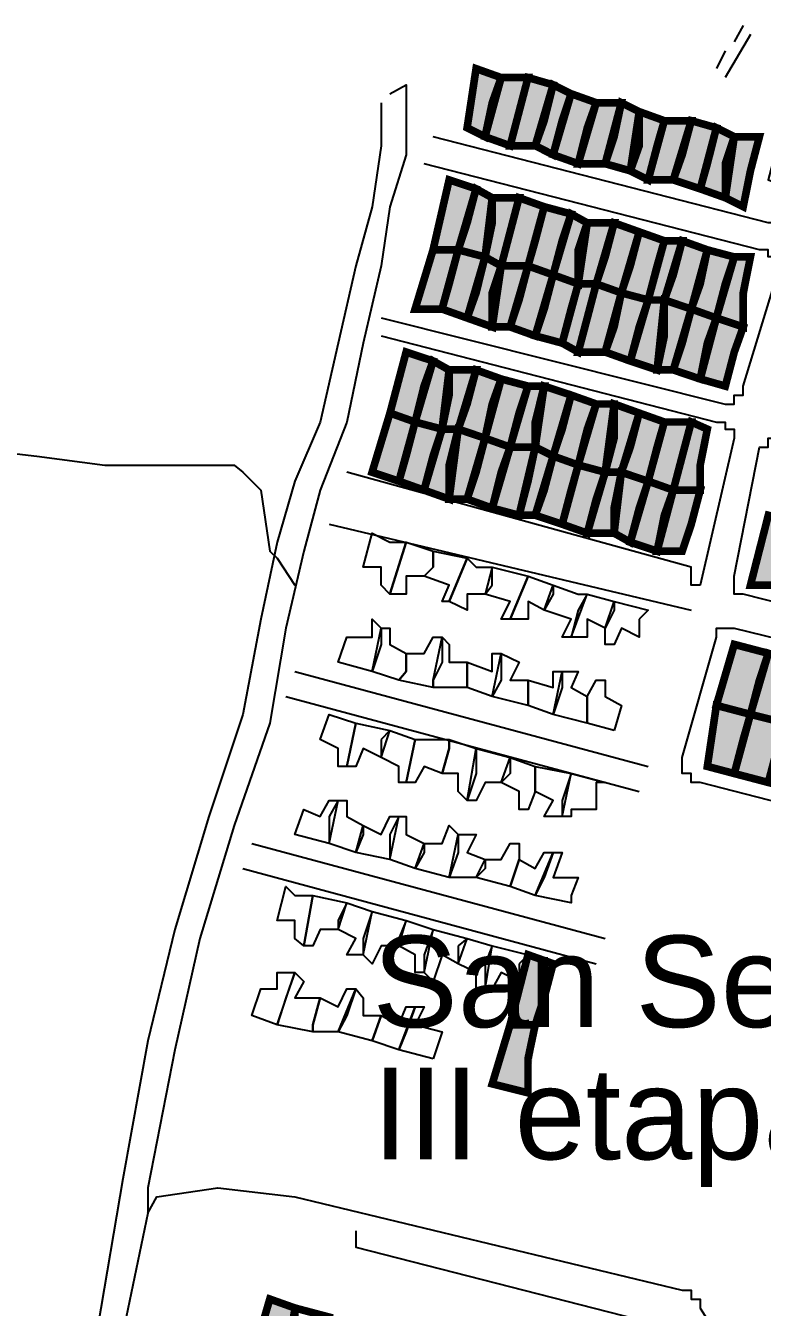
# Model space of a CAD drawing. Header units: millimetres. Extents: x -3588 to 75209, y -3737 to 38254.
# Drawn here: x 28039 to 28155, y 6446 to 6647.7 of the extents above; entities that cross this region are included whole.
import ezdxf

# ---------------------------------------------------------------- set-up
doc = ezdxf.new("R2010")
doc.units = ezdxf.units.MM
for name, color, linetype in [('H', 250, 'Continuous'), ('P', 253, 'Continuous'), ('T', 7, 'Continuous')]:
    doc.layers.add(name, color=color, linetype=linetype)

msp = doc.modelspace()

# ---------------------------------------------------------------- hatches: boundary and pattern name
at = {"layer": 'H', "linetype": 'Continuous'}
for points in [[(28114.169, 6639.563), (28111.336, 6629.961), (28108.519, 6631.369), (28109.928, 6640.971), (28114.169, 6639.563), (28114.169, 6639.563)], [(28118.106, 6639.563), (28115.289, 6628.841), (28111.336, 6629.961), (28114.169, 6639.563), (28118.106, 6639.563), (28118.106, 6639.563)], [(28122.059, 6638.155), (28119.53, 6628.841), (28115.289, 6628.841), (28118.106, 6639.563), (28122.059, 6638.155), (28122.059, 6638.155)], [(28124.891, 6636.73), (28122.059, 6627.416), (28119.53, 6628.841), (28122.059, 6638.155), (28124.891, 6636.73), (28124.891, 6636.73)], [(28128.844, 6635.61), (28126.3, 6626.008), (28122.059, 6627.416), (28124.891, 6636.73), (28128.844, 6635.61), (28128.844, 6635.61)], [(28133.069, 6635.61), (28130.253, 6626.008), (28126.3, 6626.008), (28128.844, 6635.61), (28133.069, 6635.61), (28133.069, 6635.61)], [(28135.614, 6634.202), (28134.493, 6624.6), (28130.253, 6626.008), (28133.069, 6635.61), (28135.614, 6634.202), (28135.614, 6634.202)], [(28139.855, 6632.777), (28137.022, 6623.191), (28134.493, 6624.6), (28135.614, 6634.202), (28139.855, 6632.777), (28139.855, 6632.777)], [(28143.808, 6632.777), (28141.263, 6623.191), (28137.022, 6623.191), (28139.855, 6632.777), (28143.808, 6632.777), (28143.808, 6632.777)], [(28148.033, 6631.369), (28145.216, 6622.055), (28141.263, 6623.191), (28143.808, 6632.777), (28148.033, 6631.369), (28148.033, 6631.369)], [(28150.577, 6629.961), (28149.169, 6620.647), (28145.216, 6622.055), (28148.033, 6631.369), (28150.577, 6629.961), (28150.577, 6629.961)], [(28154.818, 6629.961), (28151.986, 6619.238), (28149.169, 6620.647), (28150.577, 6629.961), (28154.818, 6629.961), (28154.818, 6629.961)], [(28109.928, 6622.055), (28107.383, 6612.453), (28103.158, 6612.453), (28105.975, 6623.191), (28109.928, 6622.055), (28109.928, 6622.055)], [(28112.744, 6620.647), (28111.336, 6611.044), (28107.383, 6612.453), (28109.928, 6622.055), (28112.744, 6620.647), (28112.744, 6620.647)], [(28116.697, 6620.647), (28114.169, 6609.636), (28111.336, 6611.044), (28112.744, 6620.647), (28116.697, 6620.647), (28116.697, 6620.647)], [(28120.938, 6619.238), (28118.106, 6609.636), (28114.169, 6609.636), (28116.697, 6620.647), (28120.938, 6619.238), (28120.938, 6619.238)], [(28124.891, 6617.83), (28122.059, 6608.516), (28118.106, 6609.636), (28120.938, 6619.238), (28124.891, 6617.83), (28124.891, 6617.83)], [(28127.708, 6616.406), (28126.3, 6607.092), (28122.059, 6608.516), (28124.891, 6617.83), (28127.708, 6616.406), (28127.708, 6616.406)], [(28131.661, 6616.406), (28128.844, 6607.092), (28126.3, 6607.092), (28127.708, 6616.406), (28131.661, 6616.406), (28131.661, 6616.406)], [(28135.614, 6615.285), (28133.069, 6605.683), (28128.844, 6607.092), (28131.661, 6616.406), (28135.614, 6615.285), (28135.614, 6615.285)], [(28139.855, 6613.877), (28137.022, 6604.275), (28133.069, 6605.683), (28135.614, 6615.285), (28139.855, 6613.877), (28139.855, 6613.877)], [(28142.383, 6613.877), (28139.855, 6604.275), (28137.022, 6604.275), (28139.855, 6613.877), (28142.383, 6613.877), (28142.383, 6613.877)], [(28146.624, 6612.453), (28143.808, 6602.867), (28139.855, 6604.275), (28142.383, 6613.877), (28146.624, 6612.453), (28146.624, 6612.453)], [(28107.383, 6612.453), (28104.567, 6602.867), (28100.614, 6602.867), (28103.158, 6612.453), (28107.383, 6612.453), (28107.383, 6612.453)], [(28111.336, 6611.044), (28108.519, 6601.73), (28104.567, 6602.867), (28107.383, 6612.453), (28111.336, 6611.044), (28111.336, 6611.044)], [(28114.169, 6609.636), (28112.744, 6600.322), (28108.519, 6601.73), (28111.336, 6611.044), (28114.169, 6609.636), (28114.169, 6609.636)], [(28150.577, 6611.044), (28148.033, 6601.73), (28143.808, 6602.867), (28146.624, 6612.453), (28150.577, 6611.044), (28150.577, 6611.044)], [(28153.394, 6611.044), (28151.986, 6600.322), (28148.033, 6601.73), (28150.577, 6611.044), (28153.394, 6611.044), (28153.394, 6611.044)], [(28118.106, 6609.636), (28115.289, 6600.322), (28112.744, 6600.322), (28114.169, 6609.636), (28118.106, 6609.636), (28118.106, 6609.636)], [(28122.059, 6608.516), (28119.53, 6598.914), (28115.289, 6600.322), (28118.106, 6609.636), (28122.059, 6608.516), (28122.059, 6608.516)], [(28126.3, 6607.092), (28123.483, 6597.505), (28119.53, 6598.914), (28122.059, 6608.516), (28126.3, 6607.092), (28126.3, 6607.092)], [(28128.844, 6607.092), (28126.3, 6596.081), (28123.483, 6597.505), (28126.3, 6607.092), (28128.844, 6607.092), (28128.844, 6607.092)], [(28133.069, 6605.683), (28130.253, 6596.081), (28126.3, 6596.081), (28128.844, 6607.092), (28133.069, 6605.683), (28133.069, 6605.683)], [(28137.022, 6604.275), (28134.493, 6594.961), (28130.253, 6596.081), (28133.069, 6605.683), (28137.022, 6604.275), (28137.022, 6604.275)], [(28139.855, 6604.275), (28138.43, 6593.552), (28134.493, 6594.961), (28137.022, 6604.275), (28139.855, 6604.275), (28139.855, 6604.275)], [(28143.808, 6602.867), (28141.263, 6593.552), (28138.43, 6593.552), (28139.855, 6604.275), (28143.808, 6602.867), (28143.808, 6602.867)], [(28148.033, 6601.73), (28145.216, 6592.128), (28141.263, 6593.552), (28143.808, 6602.867), (28148.033, 6601.73), (28148.033, 6601.73)], [(28151.986, 6600.322), (28149.169, 6590.72), (28145.216, 6592.128), (28148.033, 6601.73), (28151.986, 6600.322), (28151.986, 6600.322)], [(28103.158, 6594.961), (28100.614, 6585.358), (28096.373, 6586.767), (28099.205, 6596.081), (28103.158, 6594.961), (28103.158, 6594.961)], [(28105.975, 6593.552), (28104.567, 6583.95), (28100.614, 6585.358), (28103.158, 6594.961), (28105.975, 6593.552), (28105.975, 6593.552)], [(28109.928, 6593.552), (28107.383, 6583.95), (28104.567, 6583.95), (28105.975, 6593.552), (28109.928, 6593.552), (28109.928, 6593.552)], [(28114.169, 6592.128), (28111.336, 6582.542), (28107.383, 6583.95), (28109.928, 6593.552), (28114.169, 6592.128), (28114.169, 6592.128)], [(28118.106, 6590.72), (28115.289, 6581.406), (28111.336, 6582.542), (28114.169, 6592.128), (28118.106, 6590.72), (28118.106, 6590.72)], [(28120.938, 6590.72), (28119.53, 6581.406), (28115.289, 6581.406), (28118.106, 6590.72), (28120.938, 6590.72), (28120.938, 6590.72)], [(28124.891, 6589.311), (28122.059, 6579.997), (28119.53, 6581.406), (28120.938, 6590.72), (28124.891, 6589.311), (28124.891, 6589.311)], [(28128.844, 6588.191), (28126.3, 6578.589), (28122.059, 6579.997), (28124.891, 6589.311), (28128.844, 6588.191), (28128.844, 6588.191)], [(28100.614, 6585.358), (28097.781, 6575.756), (28093.844, 6577.181), (28096.373, 6586.767), (28100.614, 6585.358), (28100.614, 6585.358)], [(28131.661, 6588.191), (28130.253, 6577.181), (28126.3, 6578.589), (28128.844, 6588.191), (28131.661, 6588.191), (28131.661, 6588.191)], [(28135.614, 6586.767), (28133.069, 6577.181), (28130.253, 6577.181), (28131.661, 6588.191), (28135.614, 6586.767), (28135.614, 6586.767)], [(28139.855, 6585.358), (28137.022, 6575.756), (28133.069, 6577.181), (28135.614, 6586.767), (28139.855, 6585.358), (28139.855, 6585.358)], [(28104.567, 6583.95), (28101.734, 6574.636), (28097.781, 6575.756), (28100.614, 6585.358), (28104.567, 6583.95), (28104.567, 6583.95)], [(28143.808, 6585.358), (28141.263, 6574.636), (28137.022, 6575.756), (28139.855, 6585.358), (28143.808, 6585.358), (28143.808, 6585.358)], [(28146.624, 6583.95), (28145.216, 6574.636), (28141.263, 6574.636), (28143.808, 6585.358), (28146.624, 6583.95), (28146.624, 6583.95)], [(28107.383, 6583.95), (28105.975, 6573.228), (28101.734, 6574.636), (28104.567, 6583.95), (28107.383, 6583.95), (28107.383, 6583.95)], [(28111.336, 6582.542), (28108.519, 6573.228), (28105.975, 6573.228), (28107.383, 6583.95), (28111.336, 6582.542), (28111.336, 6582.542)], [(28115.289, 6581.406), (28112.744, 6571.803), (28108.519, 6573.228), (28111.336, 6582.542), (28115.289, 6581.406), (28115.289, 6581.406)], [(28119.53, 6581.406), (28116.697, 6570.395), (28112.744, 6571.803), (28115.289, 6581.406), (28119.53, 6581.406), (28119.53, 6581.406)], [(28122.059, 6579.997), (28119.53, 6570.395), (28116.697, 6570.395), (28119.53, 6581.406), (28122.059, 6579.997), (28122.059, 6579.997)], [(28126.3, 6578.589), (28123.483, 6568.987), (28119.53, 6570.395), (28122.059, 6579.997), (28126.3, 6578.589), (28126.3, 6578.589)], [(28130.253, 6577.181), (28127.708, 6567.866), (28123.483, 6568.987), (28126.3, 6578.589), (28130.253, 6577.181), (28130.253, 6577.181)], [(28133.069, 6577.181), (28131.661, 6567.866), (28127.708, 6567.866), (28130.253, 6577.181), (28133.069, 6577.181), (28133.069, 6577.181)], [(28137.022, 6575.756), (28134.493, 6566.442), (28131.661, 6567.866), (28133.069, 6577.181), (28137.022, 6575.756), (28137.022, 6575.756)], [(28141.263, 6574.636), (28138.43, 6565.034), (28134.493, 6566.442), (28137.022, 6575.756), (28141.263, 6574.636), (28141.263, 6574.636)], [(28145.216, 6574.636), (28142.383, 6565.034), (28138.43, 6565.034), (28141.263, 6574.636), (28145.216, 6574.636), (28145.216, 6574.636)], [(28161.588, 6568.987), (28158.755, 6559.673), (28153.394, 6559.673), (28155.938, 6570.395), (28161.588, 6568.987), (28161.588, 6568.987)], [(28155.938, 6548.662), (28153.394, 6539.348), (28148.033, 6540.756), (28150.577, 6550.07), (28155.938, 6548.662), (28155.938, 6548.662)], [(28160.179, 6547.542), (28158.755, 6537.939), (28153.394, 6539.348), (28155.938, 6548.662), (28160.179, 6547.542), (28160.179, 6547.542)], [(28153.394, 6539.348), (28150.577, 6529.746), (28146.624, 6531.154), (28148.033, 6540.756), (28153.394, 6539.348), (28153.394, 6539.348)], [(28158.755, 6537.939), (28155.938, 6528.337), (28150.577, 6529.746), (28153.394, 6539.348), (28158.755, 6537.939), (28158.755, 6537.939)], [(28122.059, 6500.107), (28119.53, 6490.504), (28115.289, 6490.504), (28118.106, 6501.243), (28122.059, 6500.107), (28122.059, 6500.107)], [(28119.53, 6490.504), (28118.106, 6479.782), (28112.744, 6480.918), (28115.289, 6490.504), (28119.53, 6490.504), (28119.53, 6490.504)], [(28081.409, 6445.918), (28080.289, 6436.316), (28074.64, 6437.724), (28077.456, 6447.038), (28081.409, 6445.918), (28081.409, 6445.918)]]:
    msp.add_hatch(color=256, dxfattribs=at).paths.add_polyline_path(points)

# ---------------------------------------------------------------- linework, layer by layer
at = {"layer": 'P'}
for points in [[(28151.986, 6647.741), (28150.577, 6645.212)], [(28153.122, 6646.333), (28149.169, 6639.563)], [(28149.169, 6643.788), (28147.761, 6640.971)], [(28096.373, 6637.018), (28098.917, 6638.427), (28098.917, 6634.202), (28098.917, 6627.416), (28096.373, 6619.238), (28094.964, 6609.924), (28092.148, 6597.777), (28089.603, 6585.358), (28085.362, 6574.636), (28082.834, 6565.034), (28080.001, 6552.903), (28077.456, 6537.939), (28071.823, 6521.84), (28066.462, 6504.06), (28062.509, 6486.568), (28058.268, 6464.819), (28058.268, 6460.866)], [(28094.964, 6635.61), (28094.964, 6634.202), (28094.964, 6628.841), (28093.556, 6619.238), (28091.011, 6609.924), (28088.195, 6597.777), (28085.362, 6585.358), (28081.409, 6576.044), (28078.593, 6566.442), (28076.048, 6554.311), (28073.231, 6539.348), (28067.87, 6523.264), (28062.509, 6505.468), (28058.268, 6487.976), (28054.315, 6466.243), (28050.362, 6443.085), (28046.137, 6427.002), (28046.137, 6425.593)], [(28157.347, 6628.841), (28155.938, 6623.463), (28159.891, 6622.055), (28159.891, 6619.238), (28159.891, 6618.102), (28158.755, 6618.102), (28158.755, 6616.694), (28157.347, 6616.694), (28155.938, 6616.694), (28103.158, 6630.249)], [(28094.964, 6601.73), (28149.169, 6588.191), (28150.577, 6588.191), (28150.577, 6589.599), (28151.986, 6589.599), (28151.986, 6591.008), (28157.347, 6608.516), (28157.347, 6609.924), (28157.347, 6611.333), (28155.938, 6611.333), (28155.938, 6612.453), (28154.53, 6612.453), (28101.734, 6626.008)], [(28094.964, 6598.914), (28147.761, 6585.358), (28149.169, 6585.358), (28149.169, 6584.238), (28150.577, 6584.238), (28150.577, 6582.814), (28145.216, 6559.673), (28143.808, 6559.673), (28143.808, 6561.081), (28143.808, 6562.489), (28089.603, 6577.453)], [(28264.332, 6530.034), (28262.923, 6530.034), (28151.986, 6558.264), (28150.577, 6558.264), (28150.577, 6559.673), (28150.577, 6561.081), (28154.53, 6581.406), (28155.938, 6581.406), (28155.938, 6582.814), (28157.347, 6582.814), (28158.755, 6582.814), (28269.709, 6555.72), (28269.709, 6554.311), (28271.117, 6554.311), (28272.526, 6552.903), (28272.526, 6551.479), (28267.164, 6532.578), (28267.164, 6531.154), (28265.756, 6531.154), (28265.756, 6530.034), (28264.332, 6530.034)], [(28028.629, 6581.406), (28040.76, 6579.997), (28051.498, 6578.589), (28071.823, 6578.589), (28073.231, 6577.453), (28076.048, 6574.636), (28077.456, 6565.034), (28078.593, 6563.914), (28081.409, 6559.673)], [(28086.786, 6569.275), (28143.808, 6555.72)], [(28096.373, 6566.442), (28098.917, 6566.442), (28096.373, 6558.264), (28094.964, 6559.673), (28094.964, 6562.489), (28092.148, 6562.489), (28093.556, 6567.866), (28096.373, 6566.442)], [(28103.158, 6562.489), (28101.734, 6561.081), (28098.917, 6561.081), (28098.917, 6558.264), (28096.373, 6558.264), (28098.917, 6566.442), (28103.158, 6565.034), (28103.158, 6562.489)], [(28103.158, 6562.489), (28103.158, 6565.034), (28108.519, 6563.914), (28105.687, 6557.128), (28104.567, 6557.128), (28105.687, 6559.673), (28101.734, 6561.081), (28103.158, 6562.489)], [(28109.928, 6562.489), (28112.472, 6562.489), (28111.336, 6558.264), (28108.519, 6558.264), (28108.519, 6555.72), (28105.687, 6557.128), (28108.519, 6563.914), (28109.928, 6562.489)], [(28112.472, 6559.673), (28112.472, 6562.489), (28118.106, 6561.081), (28115.289, 6554.311), (28113.881, 6554.311), (28115.289, 6557.128), (28111.336, 6558.264), (28112.472, 6559.673)], [(28122.059, 6558.264), (28120.65, 6555.72), (28118.106, 6557.128), (28118.106, 6554.311), (28115.289, 6554.311), (28118.106, 6561.081), (28122.059, 6559.673), (28122.059, 6558.264)], [(28126.012, 6555.72), (28124.891, 6551.479), (28123.483, 6551.479), (28124.891, 6554.311), (28120.65, 6555.72), (28122.059, 6559.673), (28126.012, 6558.264), (28127.436, 6558.264), (28126.012, 6555.72)], [(28131.661, 6555.72), (28130.253, 6552.903), (28127.436, 6554.311), (28127.436, 6551.479), (28124.891, 6551.479), (28127.436, 6558.264), (28131.661, 6557.128), (28131.661, 6555.72)], [(28135.614, 6554.311), (28135.614, 6551.479), (28132.797, 6552.903), (28131.661, 6550.358), (28130.253, 6550.358), (28130.253, 6552.903), (28131.661, 6557.128), (28137.022, 6555.72), (28135.614, 6554.311)], [(28094.964, 6550.358), (28093.556, 6546.117), (28088.195, 6547.542), (28089.603, 6551.479), (28093.556, 6551.479), (28093.556, 6554.311), (28094.964, 6552.903), (28094.964, 6550.358)], [(28097.781, 6544.709), (28093.556, 6546.117), (28094.964, 6552.903), (28096.373, 6552.903), (28096.373, 6550.358), (28098.917, 6548.95), (28098.917, 6546.117), (28097.781, 6544.709)], [(28206.19, 6539.348), (28261.515, 6524.384), (28262.923, 6524.384), (28264.332, 6524.384), (28264.332, 6523.264), (28264.332, 6521.84), (28260.379, 6502.939), (28258.97, 6502.939), (28258.97, 6501.515), (28257.562, 6501.515), (28257.562, 6500.107), (28256.154, 6500.107), (28145.216, 6528.625), (28143.808, 6528.625), (28143.808, 6530.034), (28142.383, 6530.034), (28142.383, 6531.154), (28142.383, 6532.578), (28147.761, 6551.479), (28147.761, 6552.903), (28149.169, 6552.903), (28150.577, 6552.903), (28206.19, 6539.348)], [(28104.567, 6547.542), (28103.158, 6544.709), (28103.158, 6543.589), (28097.781, 6544.709), (28098.917, 6546.117), (28098.917, 6548.95), (28101.734, 6548.95), (28103.158, 6551.479), (28104.567, 6551.479), (28104.567, 6547.542)], [(28108.519, 6543.589), (28103.158, 6543.589), (28103.158, 6544.709), (28104.567, 6551.479), (28105.687, 6550.358), (28105.687, 6547.542), (28108.519, 6547.542), (28108.519, 6543.589)], [(28113.881, 6544.709), (28112.472, 6542.164), (28108.519, 6543.589), (28108.519, 6547.542), (28112.472, 6546.117), (28112.472, 6548.95), (28113.881, 6548.95), (28113.881, 6544.709)], [(28118.106, 6540.756), (28112.472, 6542.164), (28113.881, 6548.95), (28116.697, 6547.542), (28115.289, 6544.709), (28118.106, 6544.709), (28118.106, 6540.756)], [(28081.409, 6546.117), (28137.022, 6531.154)], [(28123.483, 6543.589), (28122.059, 6539.348), (28118.106, 6540.756), (28118.106, 6544.709), (28122.059, 6543.589), (28122.059, 6546.117), (28123.483, 6546.117), (28123.483, 6543.589)], [(28127.436, 6537.939), (28122.059, 6539.348), (28123.483, 6546.117), (28126.012, 6546.117), (28124.891, 6543.589), (28127.436, 6542.164), (28127.436, 6537.939)], [(28131.661, 6536.803), (28127.436, 6537.939), (28127.436, 6542.164), (28128.844, 6544.709), (28130.253, 6544.709), (28130.253, 6542.164), (28132.797, 6540.756), (28131.661, 6536.803)], [(28080.001, 6542.164), (28135.614, 6527.217)], [(28091.011, 6537.939), (28089.603, 6531.154), (28088.195, 6531.154), (28088.195, 6533.987), (28085.362, 6535.395), (28086.786, 6539.348), (28091.011, 6537.939)], [(28094.964, 6535.395), (28094.964, 6532.578), (28092.148, 6533.987), (28091.011, 6531.154), (28089.603, 6531.154), (28091.011, 6537.939), (28096.373, 6536.803), (28094.964, 6535.395)], [(28100.326, 6535.395), (28098.917, 6528.625), (28097.781, 6528.625), (28097.781, 6531.154), (28094.964, 6532.578), (28096.373, 6536.803), (28100.326, 6535.395)], [(28105.687, 6533.987), (28104.567, 6530.034), (28101.734, 6531.154), (28100.326, 6528.625), (28098.917, 6528.625), (28100.326, 6535.395), (28105.687, 6535.395), (28105.687, 6533.987)], [(28109.928, 6530.034), (28108.519, 6525.793), (28107.111, 6527.217), (28107.111, 6530.034), (28104.567, 6530.034), (28105.687, 6533.987), (28105.687, 6535.395), (28109.928, 6533.987), (28109.928, 6530.034)], [(28115.289, 6530.034), (28113.881, 6528.625), (28111.336, 6528.625), (28109.928, 6525.793), (28108.519, 6525.793), (28109.928, 6533.987), (28115.289, 6532.578), (28115.289, 6530.034)], [(28119.242, 6527.217), (28118.106, 6524.384), (28116.697, 6524.384), (28116.697, 6527.217), (28113.881, 6528.625), (28115.289, 6532.578), (28119.242, 6531.154), (28119.242, 6527.217)], [(28123.483, 6525.793), (28123.483, 6523.264), (28120.65, 6523.264), (28122.059, 6525.793), (28119.242, 6527.217), (28119.242, 6531.154), (28124.891, 6530.034), (28123.483, 6525.793)], [(28128.844, 6527.217), (28128.844, 6524.384), (28124.891, 6524.384), (28124.891, 6523.264), (28123.483, 6523.264), (28124.891, 6530.034), (28130.253, 6528.625), (28128.844, 6528.625), (28128.844, 6527.217)], [(28086.786, 6523.264), (28086.786, 6519.023), (28081.409, 6520.431), (28082.834, 6524.384), (28085.362, 6523.264), (28086.786, 6525.793), (28088.195, 6525.793), (28086.786, 6523.264)], [(28092.148, 6520.431), (28091.011, 6517.615), (28086.786, 6519.023), (28088.195, 6525.793), (28089.603, 6525.793), (28089.603, 6523.264), (28092.148, 6521.84), (28092.148, 6520.431)], [(28096.373, 6520.431), (28096.373, 6516.479), (28091.011, 6517.615), (28092.148, 6521.84), (28094.964, 6520.431), (28096.373, 6523.264), (28097.781, 6523.264), (28096.373, 6520.431)], [(28101.734, 6517.615), (28100.326, 6515.07), (28096.373, 6516.479), (28097.781, 6523.264), (28098.917, 6523.264), (28098.917, 6520.431), (28101.734, 6519.023), (28101.734, 6517.615)], [(28107.111, 6517.615), (28105.687, 6513.662), (28100.326, 6515.07), (28101.734, 6519.023), (28104.567, 6519.023), (28105.687, 6521.84), (28107.111, 6520.431), (28107.111, 6517.615)], [(28111.336, 6515.07), (28109.928, 6513.662), (28105.687, 6513.662), (28107.111, 6520.431), (28109.928, 6520.431), (28108.519, 6517.615), (28111.336, 6516.479), (28111.336, 6515.07)], [(28074.64, 6519.023), (28130.253, 6504.06)], [(28116.697, 6517.615), (28116.697, 6516.479), (28115.289, 6512.254), (28109.928, 6513.662), (28111.336, 6516.479), (28113.881, 6516.479), (28115.289, 6519.023), (28116.697, 6519.023), (28116.697, 6517.615)], [(28120.65, 6513.662), (28119.242, 6510.829), (28115.289, 6512.254), (28116.697, 6516.479), (28119.242, 6515.07), (28120.65, 6517.615), (28122.059, 6517.615), (28120.65, 6513.662)], [(28124.891, 6510.829), (28124.891, 6509.709), (28119.242, 6510.829), (28122.059, 6517.615), (28123.483, 6517.615), (28122.059, 6513.662), (28126.012, 6513.662), (28124.891, 6510.829)], [(28073.231, 6515.07), (28128.844, 6500.107)], [(28081.409, 6510.829), (28084.242, 6510.829), (28082.834, 6502.939), (28081.409, 6504.06), (28081.409, 6506.892), (28078.593, 6506.892), (28080.001, 6512.254), (28081.409, 6510.829)], [(28088.195, 6506.892), (28088.195, 6505.468), (28085.362, 6505.468), (28084.242, 6502.939), (28082.834, 6502.939), (28084.242, 6510.829), (28089.603, 6509.709), (28088.195, 6506.892)], [(28092.148, 6504.06), (28092.148, 6501.515), (28089.603, 6501.515), (28091.011, 6504.06), (28088.195, 6505.468), (28089.603, 6509.709), (28093.556, 6508.301), (28092.148, 6504.06)], [(28097.781, 6504.06), (28097.781, 6502.939), (28094.964, 6502.939), (28093.556, 6500.107), (28092.148, 6501.515), (28093.556, 6508.301), (28098.917, 6506.892), (28097.781, 6504.06)], [(28101.734, 6501.515), (28101.734, 6498.698), (28100.326, 6498.698), (28100.326, 6501.515), (28097.781, 6502.939), (28098.917, 6506.892), (28103.158, 6505.468), (28101.734, 6501.515)], [(28107.111, 6502.939), (28107.111, 6500.107), (28104.567, 6501.515), (28103.158, 6497.29), (28101.734, 6498.698), (28103.158, 6505.468), (28108.519, 6504.06), (28107.111, 6502.939)], [(28111.336, 6500.107), (28111.336, 6496.154), (28109.928, 6496.154), (28109.928, 6498.698), (28107.111, 6500.107), (28108.519, 6504.06), (28112.472, 6502.939), (28111.336, 6500.107)], [(28116.697, 6500.107), (28116.697, 6497.29), (28113.881, 6498.698), (28112.472, 6496.154), (28111.336, 6496.154), (28112.472, 6502.939), (28118.106, 6501.515), (28116.697, 6500.107)], [(28080.001, 6494.745), (28078.593, 6490.504), (28074.64, 6491.929), (28076.048, 6496.154), (28078.593, 6496.154), (28078.593, 6498.698), (28081.409, 6498.698), (28080.001, 6494.745)], [(28084.242, 6490.504), (28084.242, 6489.384), (28078.593, 6490.504), (28081.409, 6498.698), (28082.834, 6497.29), (28081.409, 6494.745), (28085.362, 6494.745), (28084.242, 6490.504)], [(28089.603, 6491.929), (28088.195, 6489.384), (28084.242, 6489.384), (28084.242, 6490.504), (28085.362, 6494.745), (28088.195, 6493.337), (28089.603, 6496.154), (28091.011, 6496.154), (28089.603, 6491.929)], [(28093.556, 6487.976), (28088.195, 6489.384), (28091.011, 6496.154), (28092.148, 6494.745), (28092.148, 6491.929), (28094.964, 6491.929), (28093.556, 6487.976)], [(28098.917, 6489.384), (28097.781, 6486.568), (28093.556, 6487.976), (28094.964, 6491.929), (28097.781, 6490.504), (28098.917, 6493.337), (28100.326, 6493.337), (28098.917, 6489.384)], [(28103.158, 6485.143), (28097.781, 6486.568), (28100.326, 6493.337), (28101.734, 6493.337), (28100.326, 6490.504), (28104.567, 6489.384), (28103.158, 6485.143)], [(28058.268, 6460.866), (28059.676, 6463.41), (28069.278, 6464.819), (28081.409, 6463.41), (28142.383, 6448.735), (28143.808, 6448.735), (28143.808, 6447.326), (28145.216, 6447.326), (28145.216, 6445.918), (28159.891, 6422.761)], [(28058.268, 6460.866), (28059.676, 6463.41), (28069.278, 6464.819), (28081.409, 6463.41), (28142.383, 6448.735), (28143.808, 6448.735), (28143.808, 6447.326), (28145.216, 6447.326), (28145.216, 6445.918), (28159.891, 6422.761)], [(28058.268, 6460.866), (28054.315, 6441.965), (28050.362, 6429.53)], [(28091.011, 6458.049), (28091.011, 6455.504), (28139.567, 6443.085), (28140.975, 6443.085), (28140.975, 6441.965), (28142.383, 6441.965), (28143.808, 6441.965), (28143.808, 6440.541), (28145.216, 6439.133), (28169.494, 6401.316)]]:
    msp.add_lwpolyline(points, dxfattribs=at)
at = {"layer": 'P', "const_width": 1.2}
for points in [[(28112.472, 6635.61), (28111.336, 6630.249), (28108.519, 6631.657), (28109.928, 6640.971), (28113.881, 6639.563), (28112.472, 6635.61)], [(28116.697, 6634.202), (28115.289, 6628.841), (28111.336, 6630.249), (28113.881, 6639.563), (28118.106, 6639.563), (28116.697, 6634.202)], [(28120.65, 6632.777), (28119.242, 6628.841), (28115.289, 6628.841), (28118.106, 6639.563), (28122.059, 6638.427), (28120.65, 6632.777)], [(28123.483, 6632.777), (28122.059, 6627.416), (28119.242, 6628.841), (28122.059, 6638.427), (28124.891, 6637.018), (28123.483, 6632.777)], [(28127.436, 6631.657), (28126.012, 6626.008), (28122.059, 6627.416), (28124.891, 6637.018), (28128.844, 6635.61), (28127.436, 6631.657)], [(28131.661, 6630.249), (28130.253, 6626.008), (28126.012, 6626.008), (28128.844, 6635.61), (28132.797, 6635.61), (28131.661, 6630.249)], [(28135.614, 6628.841), (28134.205, 6624.888), (28130.253, 6626.008), (28132.797, 6635.61), (28135.614, 6634.202), (28135.614, 6628.841)], [(28138.43, 6628.841), (28137.022, 6623.463), (28134.205, 6624.888), (28135.614, 6634.202), (28139.567, 6632.777), (28138.43, 6628.841)], [(28142.383, 6627.416), (28140.975, 6623.463), (28137.022, 6623.463), (28139.567, 6632.777), (28143.808, 6632.777), (28142.383, 6627.416)], [(28146.336, 6626.008), (28145.216, 6622.055), (28140.975, 6623.463), (28143.808, 6632.777), (28147.761, 6631.657), (28146.336, 6626.008)], [(28149.169, 6626.008), (28149.169, 6620.647), (28145.216, 6622.055), (28147.761, 6631.657), (28150.577, 6630.249), (28149.169, 6626.008)], [(28153.122, 6624.888), (28151.986, 6619.238), (28149.169, 6620.647), (28150.577, 6630.249), (28154.53, 6630.249), (28153.122, 6624.888)], [(28108.519, 6616.694), (28107.111, 6612.453), (28103.158, 6612.453), (28105.687, 6623.463), (28109.928, 6622.055), (28108.519, 6616.694)], [(28112.472, 6616.694), (28111.336, 6611.333), (28107.111, 6612.453), (28109.928, 6622.055), (28112.472, 6620.647), (28112.472, 6616.694)], [(28115.289, 6615.285), (28113.881, 6609.924), (28111.336, 6611.333), (28112.472, 6620.647), (28116.697, 6620.647), (28115.289, 6615.285)], [(28119.242, 6613.877), (28118.106, 6609.924), (28113.881, 6609.924), (28116.697, 6620.647), (28120.65, 6619.238), (28119.242, 6613.877)], [(28123.483, 6613.877), (28122.059, 6608.516), (28118.106, 6609.924), (28120.65, 6619.238), (28124.891, 6618.102), (28123.483, 6613.877)], [(28126.012, 6612.453), (28126.012, 6607.092), (28122.059, 6608.516), (28124.891, 6618.102), (28127.436, 6616.694), (28126.012, 6612.453)], [(28130.253, 6611.333), (28128.844, 6607.092), (28126.012, 6607.092), (28127.436, 6616.694), (28131.661, 6616.694), (28130.253, 6611.333)], [(28134.205, 6609.924), (28132.797, 6605.683), (28128.844, 6607.092), (28131.661, 6616.694), (28135.614, 6615.285), (28134.205, 6609.924)], [(28138.43, 6609.924), (28137.022, 6604.563), (28132.797, 6605.683), (28135.614, 6615.285), (28139.567, 6613.877), (28138.43, 6609.924)], [(28145.216, 6607.092), (28143.808, 6603.139), (28139.567, 6604.563), (28142.383, 6613.877), (28146.336, 6612.453), (28145.216, 6607.092)], [(28105.687, 6607.092), (28104.567, 6603.139), (28100.326, 6603.139), (28103.158, 6612.453), (28107.111, 6612.453), (28105.687, 6607.092)], [(28109.928, 6605.683), (28108.519, 6601.73), (28104.567, 6603.139), (28107.111, 6612.453), (28111.336, 6611.333), (28109.928, 6605.683)], [(28140.975, 6608.516), (28139.567, 6604.563), (28137.022, 6604.563), (28139.567, 6613.877), (28142.383, 6613.877), (28140.975, 6608.516)], [(28149.169, 6607.092), (28147.761, 6601.73), (28143.808, 6603.139), (28146.336, 6612.453), (28150.577, 6611.333), (28149.169, 6607.092)], [(28112.472, 6605.683), (28112.472, 6600.322), (28108.519, 6601.73), (28111.336, 6611.333), (28113.881, 6609.924), (28112.472, 6605.683)], [(28116.697, 6604.563), (28115.289, 6600.322), (28112.472, 6600.322), (28113.881, 6609.924), (28118.106, 6609.924), (28116.697, 6604.563)], [(28120.65, 6603.139), (28119.242, 6598.914), (28115.289, 6600.322), (28118.106, 6609.924), (28122.059, 6608.516), (28120.65, 6603.139)], [(28151.986, 6605.683), (28151.986, 6600.322), (28147.761, 6601.73), (28150.577, 6611.333), (28153.122, 6611.333), (28151.986, 6605.683)], [(28124.891, 6603.139), (28123.483, 6597.777), (28119.242, 6598.914), (28122.059, 6608.516), (28126.012, 6607.092), (28124.891, 6603.139)], [(28127.436, 6601.73), (28126.012, 6596.369), (28123.483, 6597.777), (28126.012, 6607.092), (28128.844, 6607.092), (28127.436, 6601.73)], [(28131.661, 6600.322), (28130.253, 6596.369), (28126.012, 6596.369), (28128.844, 6607.092), (28132.797, 6605.683), (28131.661, 6600.322)], [(28135.614, 6600.322), (28134.205, 6594.961), (28130.253, 6596.369), (28132.797, 6605.683), (28137.022, 6604.563), (28135.614, 6600.322)], [(28139.567, 6598.914), (28138.43, 6593.552), (28134.205, 6594.961), (28137.022, 6604.563), (28139.567, 6604.563), (28139.567, 6598.914)], [(28142.383, 6597.777), (28140.975, 6593.552), (28138.43, 6593.552), (28139.567, 6604.563), (28143.808, 6603.139), (28142.383, 6597.777)], [(28146.336, 6597.777), (28145.216, 6592.128), (28140.975, 6593.552), (28143.808, 6603.139), (28147.761, 6601.73), (28146.336, 6597.777)], [(28150.577, 6596.369), (28149.169, 6591.008), (28145.216, 6592.128), (28147.761, 6601.73), (28151.986, 6600.322), (28150.577, 6596.369)], [(28101.734, 6591.008), (28100.326, 6585.358), (28096.373, 6586.767), (28098.917, 6596.369), (28103.158, 6594.961), (28101.734, 6591.008)], [(28105.687, 6589.599), (28104.567, 6584.238), (28100.326, 6585.358), (28103.158, 6594.961), (28105.687, 6593.552), (28105.687, 6589.599)], [(28112.472, 6588.191), (28111.336, 6582.814), (28107.111, 6584.238), (28109.928, 6593.552), (28113.881, 6592.128), (28112.472, 6588.191)], [(28108.519, 6588.191), (28107.111, 6584.238), (28104.567, 6584.238), (28105.687, 6593.552), (28109.928, 6593.552), (28108.519, 6588.191)], [(28116.697, 6586.767), (28115.289, 6581.406), (28111.336, 6582.814), (28113.881, 6592.128), (28118.106, 6591.008), (28116.697, 6586.767)], [(28119.242, 6585.358), (28119.242, 6581.406), (28115.289, 6581.406), (28118.106, 6591.008), (28120.65, 6591.008), (28119.242, 6585.358)], [(28123.483, 6584.238), (28122.059, 6579.997), (28119.242, 6581.406), (28120.65, 6591.008), (28124.891, 6589.599), (28123.483, 6584.238)], [(28127.436, 6584.238), (28126.012, 6578.589), (28122.059, 6579.997), (28124.891, 6589.599), (28128.844, 6588.191), (28127.436, 6584.238)], [(28131.661, 6582.814), (28130.253, 6577.453), (28126.012, 6578.589), (28128.844, 6588.191), (28131.661, 6588.191), (28131.661, 6582.814)], [(28134.205, 6581.406), (28132.797, 6577.453), (28130.253, 6577.453), (28131.661, 6588.191), (28135.614, 6586.767), (28134.205, 6581.406)], [(28098.917, 6579.997), (28097.781, 6576.044), (28093.556, 6577.453), (28096.373, 6586.767), (28100.326, 6585.358), (28098.917, 6579.997)], [(28138.43, 6581.406), (28137.022, 6576.044), (28132.797, 6577.453), (28135.614, 6586.767), (28139.567, 6585.358), (28138.43, 6581.406)], [(28103.158, 6579.997), (28101.734, 6574.636), (28097.781, 6576.044), (28100.326, 6585.358), (28104.567, 6584.238), (28103.158, 6579.997)], [(28105.687, 6578.589), (28105.687, 6573.228), (28101.734, 6574.636), (28104.567, 6584.238), (28107.111, 6584.238), (28105.687, 6578.589)], [(28109.928, 6577.453), (28108.519, 6573.228), (28105.687, 6573.228), (28107.111, 6584.238), (28111.336, 6582.814), (28109.928, 6577.453)], [(28142.383, 6579.997), (28140.975, 6574.636), (28137.022, 6576.044), (28139.567, 6585.358), (28143.808, 6585.358), (28142.383, 6579.997)], [(28145.216, 6578.589), (28145.216, 6574.636), (28140.975, 6574.636), (28143.808, 6585.358), (28146.336, 6584.238), (28145.216, 6578.589)], [(28113.881, 6577.453), (28112.472, 6571.803), (28108.519, 6573.228), (28111.336, 6582.814), (28115.289, 6581.406), (28113.881, 6577.453)], [(28120.65, 6574.636), (28119.242, 6570.683), (28116.697, 6570.683), (28119.242, 6581.406), (28122.059, 6579.997), (28120.65, 6574.636)], [(28118.106, 6576.044), (28116.697, 6570.683), (28112.472, 6571.803), (28115.289, 6581.406), (28119.242, 6581.406), (28118.106, 6576.044)], [(28124.891, 6574.636), (28123.483, 6569.275), (28119.242, 6570.683), (28122.059, 6579.997), (28126.012, 6578.589), (28124.891, 6574.636)], [(28128.844, 6573.228), (28127.436, 6567.866), (28123.483, 6569.275), (28126.012, 6578.589), (28130.253, 6577.453), (28128.844, 6573.228)], [(28135.614, 6571.803), (28134.205, 6566.442), (28131.661, 6567.866), (28132.797, 6577.453), (28137.022, 6576.044), (28135.614, 6571.803)], [(28131.661, 6571.803), (28131.661, 6567.866), (28127.436, 6567.866), (28130.253, 6577.453), (28132.797, 6577.453), (28131.661, 6571.803)], [(28139.567, 6570.683), (28138.43, 6565.034), (28134.205, 6566.442), (28137.022, 6576.044), (28140.975, 6574.636), (28139.567, 6570.683)], [(28143.808, 6569.275), (28142.383, 6565.034), (28138.43, 6565.034), (28140.975, 6574.636), (28145.216, 6574.636), (28143.808, 6569.275)], [(28159.891, 6563.914), (28158.755, 6559.673), (28153.122, 6559.673), (28155.938, 6570.683), (28161.3, 6569.275), (28159.891, 6563.914)], [(28154.53, 6544.709), (28153.122, 6539.348), (28147.761, 6540.756), (28150.577, 6550.358), (28155.938, 6548.95), (28154.53, 6544.709)], [(28159.891, 6543.589), (28158.755, 6537.939), (28153.122, 6539.348), (28155.938, 6548.95), (28159.891, 6547.542), (28159.891, 6543.589)], [(28151.986, 6535.395), (28150.577, 6530.034), (28146.336, 6531.154), (28147.761, 6540.756), (28153.122, 6539.348), (28151.986, 6535.395)], [(28157.347, 6533.987), (28155.938, 6528.625), (28150.577, 6530.034), (28153.122, 6539.348), (28158.755, 6537.939), (28157.347, 6533.987)], [(28120.65, 6494.745), (28119.242, 6490.504), (28115.289, 6490.504), (28118.106, 6501.515), (28122.059, 6500.107), (28120.65, 6494.745)], [(28118.106, 6485.143), (28118.106, 6479.782), (28112.472, 6481.19), (28115.289, 6490.504), (28119.242, 6490.504), (28118.106, 6485.143)], [(28081.409, 6440.541), (28080.001, 6436.316), (28074.64, 6437.724), (28077.456, 6447.326), (28081.409, 6445.918), (28081.409, 6440.541)], [(28085.362, 6439.133), (28084.242, 6435.18), (28080.001, 6436.316), (28081.409, 6445.918), (28086.786, 6444.494), (28085.362, 6439.133)]]:
    msp.add_lwpolyline(points, dxfattribs=at)

# ---------------------------------------------------------------- texts
at = {"layer": 'T', "char_height": 14.40334, "attachment_point": 1}
for s, insert in [('{\\fArial|b0|i0|c0|p18;San Sebastián}', (28093.636, 6504.524)), ('{\\fArial|b0|i0|c0|p18;III etapa}', (28093.636, 6483.719))]:
    msp.add_mtext(s, dxfattribs=dict(at, insert=insert))

doc.saveas('drawing.dxf')
